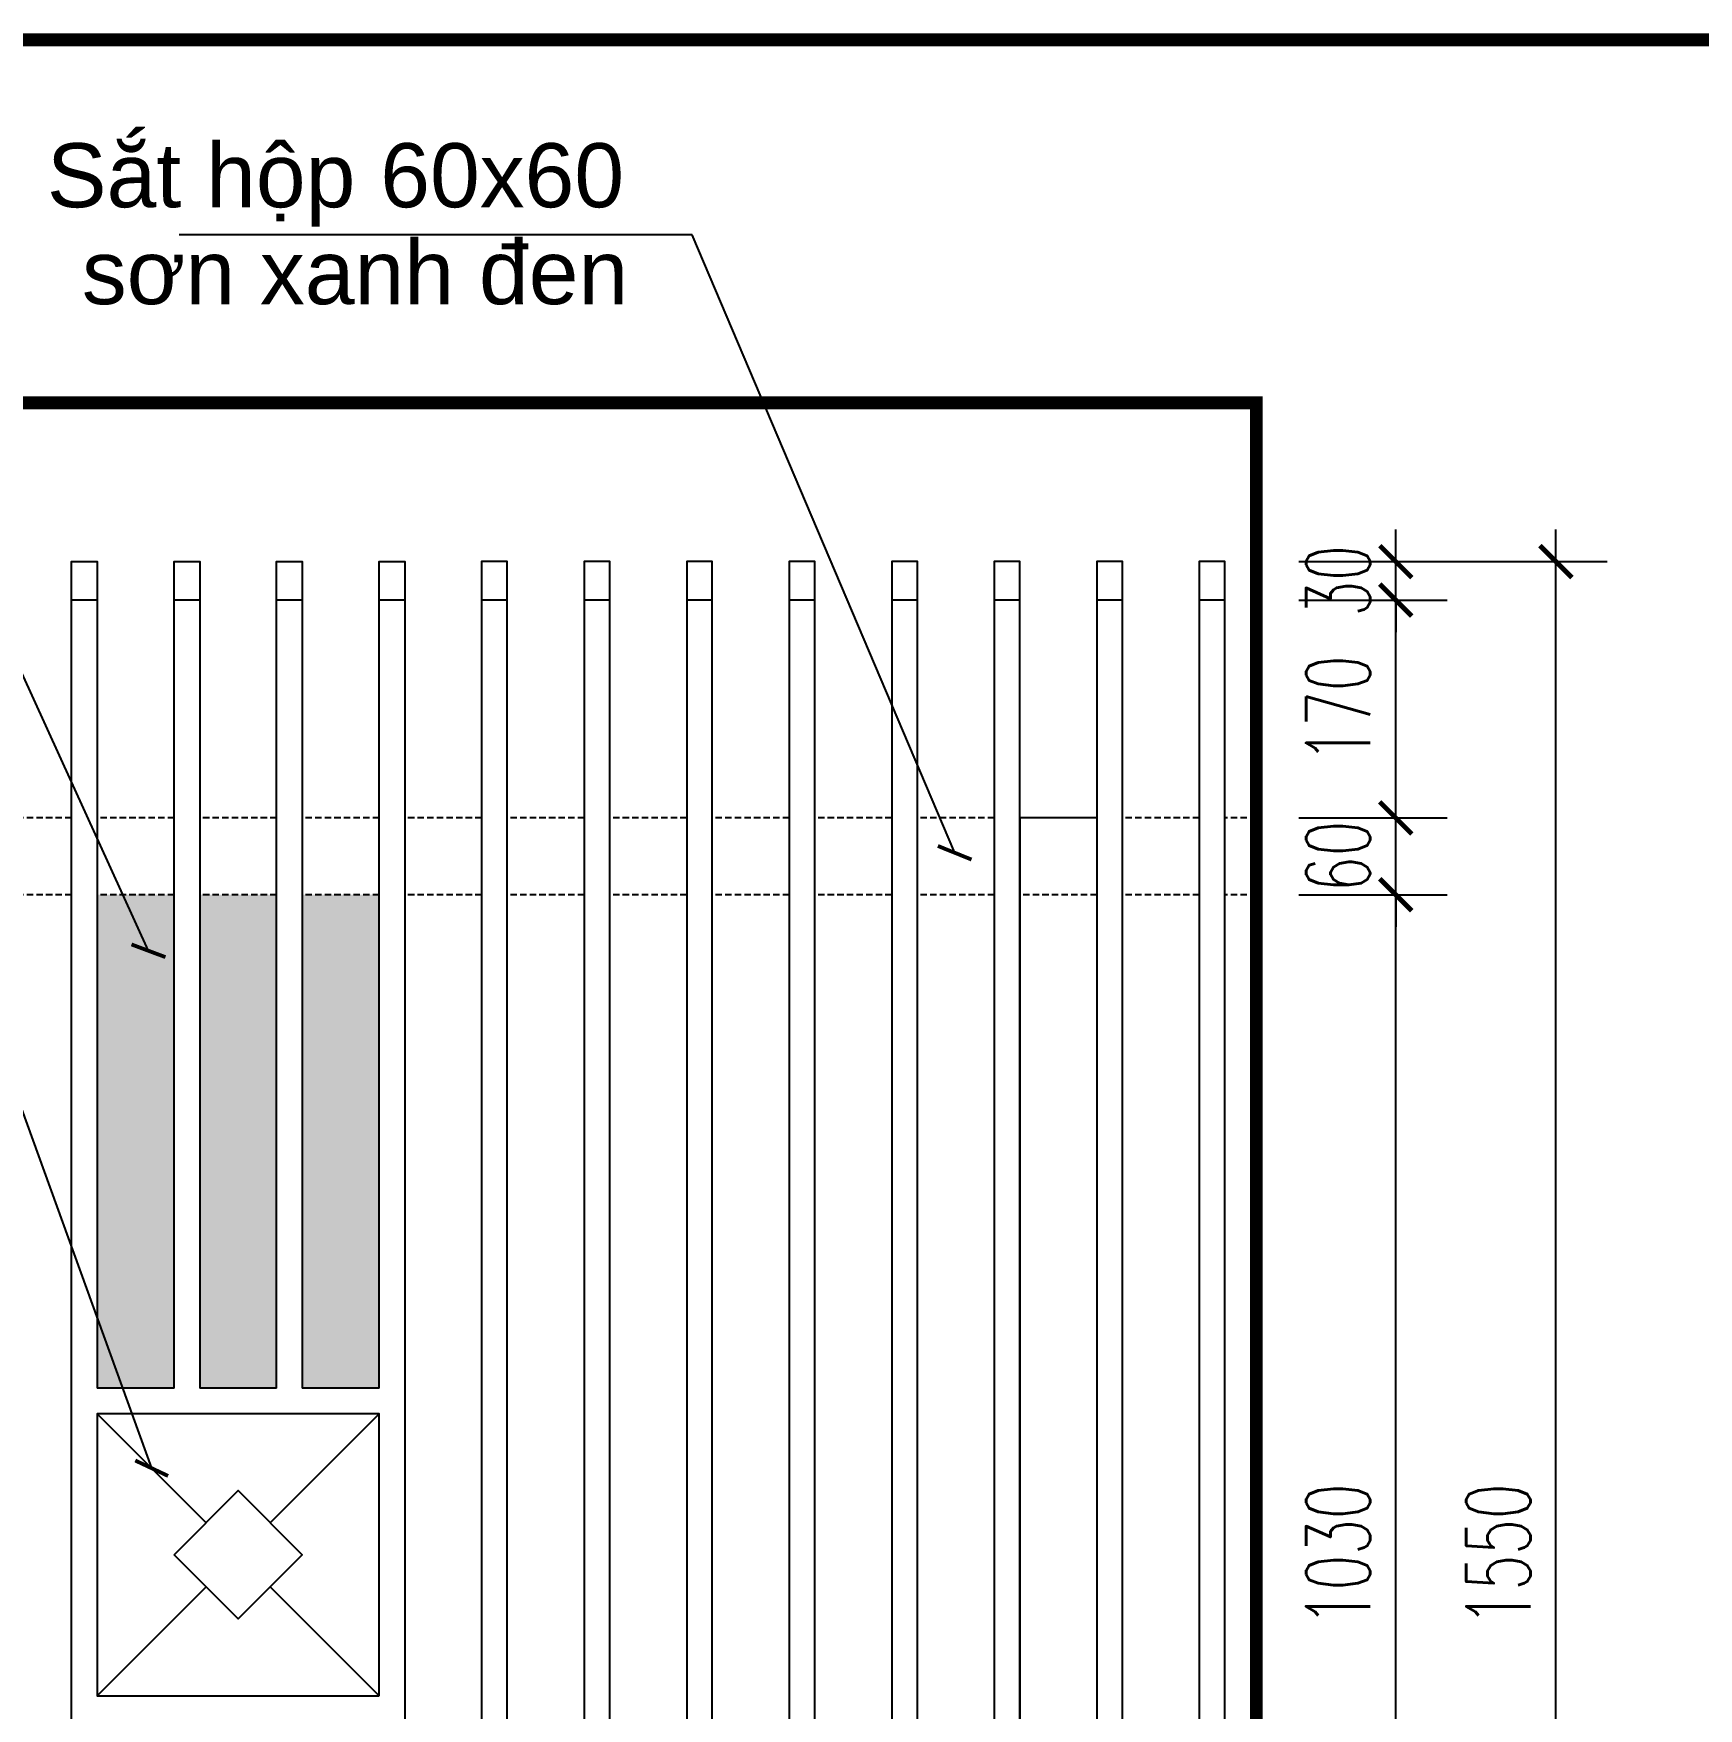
# Model space of a CAD drawing. Header units: millimetres. Extents: x -229618 to 2906, y -178063 to 96806.
# Drawn here: x -131762 to -129163, y -73465 to -70851 of the extents above; entities that cross this region are included whole.
import ezdxf

# ---------------------------------------------------------------- set-up
doc = ezdxf.new("R2010")
doc.units = ezdxf.units.MM
doc.header["$LTSCALE"] = 200
doc.header["$MEASUREMENT"] = 0
doc.header["$PDMODE"] = 3
doc.header["$PDSIZE"] = 50
doc.linetypes.add('DASHED2', pattern=[0.375, 0.25, -0.125])
doc.linetypes.add('HIDDEN', pattern=[0.375, 0.25, -0.125])
doc.layers.get('0').update_dxf_attribs({"color": 95, "linetype": 'CONTINUOUS'})
doc.layers.get('DEFPOINTS').update_dxf_attribs({"linetype": 'CONTINUOUS'})
for name, color, linetype in [('CUA', 145, 'CONTINUOUS'), ('DIM', 251, 'CONTINUOUS'), ('TEXT', 33, 'CONTINUOUS')]:
    doc.layers.add(name, color=color, linetype=linetype)
doc.layers.add('hatch', color=250, linetype='CONTINUOUS', lineweight=5)
doc.layers.add('khuat', color=8, linetype='DASHED2', lineweight=15)
doc.styles.add('Arial iso', font='vnarial_0.ttf')
doc.styles.add('Scale', font='vnsimli.shx', dxfattribs={"width": 0.65, "bigfont": 'bigfont.shx'})
doc.dimstyles.new('Scale', dxfattribs={"dimscale": 75, "dimtxt": 2, "dimasz": 1, "dimexe": 1.6, "dimexo": 0, "dimgap": 0.8, "dimtad": 1, "dimdec": 0, "dimzin": 0, "dimdsep": 46, "dimtxsty": 'Scale', "dimblk": 'ARCHTICK', "dimcen": 0.1, "dimdle": 1, "dimclrd": 256, "dimclre": 256, "dimclrt": 3, "dimadec": 0, "dimazin": 0, "dimtfac": 1, "dimtdec": 0, "dimtix": 1, "dimtmove": 2, "dimatfit": 3, "dimldrblk": 'ARCHTICK', "dimfxl": 0, "dimtolj": 1, "dimtzin": 0, "dimarcsym": 0})

# ---------------------------------------------------------------- blocks, each defined once
blk = doc.blocks.new('_ArchTick')
at = {"color": 0, "linetype": 'ByBlock', "const_width": 0.15}
blk.add_lwpolyline([(-0.5, -0.5), (0.5, 0.5)], dxfattribs=at)
blk = doc.blocks.new('*D1462')
at = {"layer": 'DEFPOINTS', "color": 0, "linetype": 'Continuous'}
for p in [(-129786.9, -72195.3), (-129635.8, -72195.3), (-129786.9, -74255.3)]:
    blk.add_point(p, dxfattribs=at)
at = {"layer": 'DIM', "linetype": 'Continuous', "lineweight": -2}
for p, q in [((-129635.8, -74305.3), (-129635.8, -72145.3)), ((-129786.9, -72195.3), (-129555.8, -72195.3)), ((-129786.9, -74255.3), (-129555.8, -74255.3))]:
    blk.add_line(p, q, dxfattribs=at)
at = {"layer": 'DIM', "linetype": 'Continuous', "lineweight": -2, "xscale": 50, "yscale": 50, "zscale": 50}
for p, rotation in [((-129635.8, -72195.3), 90), ((-129635.8, -74255.3), 270)]:
    blk.add_blockref('_ArchTick', p, dxfattribs=dict(at, rotation=rotation))
at = {"layer": 'DIM', "color": 3, "linetype": 'Continuous', "insert": (-129725.8, -73225.3), "char_height": 100, "attachment_point": 5, "rotation": 90, "style": 'Scale'}
blk.add_mtext('\\A1;1030', dxfattribs=at)
blk = doc.blocks.new('*D1463')
at = {"layer": 'DEFPOINTS', "color": 0, "linetype": 'Continuous'}
for p in [(-129786.9, -72075.3), (-129635.8, -72075.3), (-129786.9, -72195.3)]:
    blk.add_point(p, dxfattribs=at)
at = {"layer": 'DIM', "linetype": 'Continuous', "lineweight": -2}
for p, q in [((-129635.8, -72075.3), (-129635.8, -72025.3)), ((-129786.9, -72075.3), (-129555.8, -72075.3)), ((-129635.8, -72195.3), (-129635.8, -72075.3)), ((-129786.9, -72195.3), (-129555.8, -72195.3)), ((-129635.8, -72195.3), (-129635.8, -72245.3))]:
    blk.add_line(p, q, dxfattribs=at)
at = {"layer": 'DIM', "linetype": 'Continuous', "lineweight": -2, "xscale": 50, "yscale": 50, "zscale": 50}
for p, rotation in [((-129635.8, -72075.3), 270), ((-129635.8, -72195.3), 90)]:
    blk.add_blockref('_ArchTick', p, dxfattribs=dict(at, rotation=rotation))
at = {"layer": 'DIM', "color": 3, "linetype": 'Continuous', "insert": (-129725.8, -72135.3), "char_height": 100, "attachment_point": 5, "rotation": 90, "style": 'Scale'}
blk.add_mtext('\\A1;60', dxfattribs=at)
blk = doc.blocks.new('*D1464')
at = {"layer": 'DEFPOINTS', "color": 0, "linetype": 'Continuous'}
for p in [(-129786.9, -71735.3), (-129635.8, -71735.3), (-129786.9, -72075.3)]:
    blk.add_point(p, dxfattribs=at)
at = {"layer": 'DIM', "linetype": 'Continuous', "lineweight": -2}
for p, q in [((-129635.8, -72125.3), (-129635.8, -71685.3)), ((-129786.9, -71735.3), (-129555.8, -71735.3)), ((-129786.9, -72075.3), (-129555.8, -72075.3))]:
    blk.add_line(p, q, dxfattribs=at)
at = {"layer": 'DIM', "linetype": 'Continuous', "lineweight": -2, "xscale": 50, "yscale": 50, "zscale": 50}
for p, rotation in [((-129635.8, -71735.3), 90), ((-129635.8, -72075.3), 270)]:
    blk.add_blockref('_ArchTick', p, dxfattribs=dict(at, rotation=rotation))
at = {"layer": 'DIM', "color": 3, "linetype": 'Continuous', "insert": (-129725.8, -71905.3), "char_height": 100, "attachment_point": 5, "rotation": 90, "style": 'Scale'}
blk.add_mtext('\\A1;170', dxfattribs=at)
blk = doc.blocks.new('*D1465')
at = {"layer": 'DEFPOINTS', "color": 0, "linetype": 'Continuous'}
for p in [(-129786.9, -71675.3), (-129635.8, -71675.3), (-129786.9, -71735.3)]:
    blk.add_point(p, dxfattribs=at)
at = {"layer": 'DIM', "linetype": 'Continuous', "lineweight": -2}
for p, q in [((-129635.8, -71675.3), (-129635.8, -71625.3)), ((-129786.9, -71675.3), (-129555.8, -71675.3)), ((-129635.8, -71735.3), (-129635.8, -71675.3)), ((-129786.9, -71735.3), (-129555.8, -71735.3)), ((-129635.8, -71735.3), (-129635.8, -71785.3))]:
    blk.add_line(p, q, dxfattribs=at)
at = {"layer": 'DIM', "linetype": 'Continuous', "lineweight": -2, "xscale": 50, "yscale": 50, "zscale": 50}
for p, rotation in [((-129635.8, -71675.3), 270), ((-129635.8, -71735.3), 90)]:
    blk.add_blockref('_ArchTick', p, dxfattribs=dict(at, rotation=rotation))
at = {"layer": 'DIM', "color": 3, "linetype": 'Continuous', "insert": (-129725.8, -71705.3), "char_height": 100, "attachment_point": 5, "rotation": 90, "style": 'Scale'}
blk.add_mtext('\\A1;30', dxfattribs=at)
blk = doc.blocks.new('*D1468')
at = {"layer": 'DEFPOINTS', "color": 0, "linetype": 'Continuous'}
for p in [(-129786.9, -71675.3), (-129385.8, -71675.3), (-129786.9, -74775.3)]:
    blk.add_point(p, dxfattribs=at)
at = {"layer": 'DIM', "linetype": 'Continuous', "lineweight": -2}
for p, q in [((-129385.8, -74825.3), (-129385.8, -71625.3)), ((-129786.9, -71675.3), (-129305.8, -71675.3)), ((-129786.9, -74775.3), (-129305.8, -74775.3))]:
    blk.add_line(p, q, dxfattribs=at)
at = {"layer": 'DIM', "linetype": 'Continuous', "lineweight": -2, "xscale": 50, "yscale": 50, "zscale": 50}
for p, rotation in [((-129385.8, -71675.3), 90), ((-129385.8, -74775.3), 270)]:
    blk.add_blockref('_ArchTick', p, dxfattribs=dict(at, rotation=rotation))
at = {"layer": 'DIM', "color": 3, "linetype": 'Continuous', "insert": (-129475.8, -73225.3), "char_height": 100, "attachment_point": 5, "rotation": 90, "style": 'Scale'}
blk.add_mtext('\\A1;1550', dxfattribs=at)

msp = doc.modelspace()

# ---------------------------------------------------------------- hatches: boundary and pattern name
at = {"layer": 'hatch'}
h = msp.add_hatch(dxfattribs=at)
h.set_pattern_fill('HEX', color=256, scale=30, style=0)
h.set_pattern_definition([(180, (-307101.963, 55306.211), (0, 6.49519053), [3.75, -7.5]), (60, (-307101.963, 55306.211), (5.625, -3.24759526), [3.75, -7.5]), (120, (-307105.713, 55306.211), (5.625, 3.24759527), [3.75, -7.5])])
h.paths.add_polyline_path([(-131342.5, -72195.3), (-131222.5, -72195.3), (-131222.5, -72965.3), (-131342.5, -72965.3)])
h.paths.add_polyline_path([(-131502.5, -72195.3), (-131382.5, -72195.3), (-131382.5, -72965.3), (-131502.5, -72965.3)])
h.paths.add_polyline_path([(-131662.5, -72195.3), (-131542.5, -72195.3), (-131542.5, -72965.3), (-131662.5, -72965.3)])
h.paths.add_polyline_path([(-131222.5, -74255.3), (-131342.5, -74255.3), (-131342.5, -73485.3), (-131222.5, -73485.3)])
h.paths.add_polyline_path([(-131382.5, -74255.3), (-131502.5, -74255.3), (-131502.5, -73485.3), (-131382.5, -73485.3)])
h.paths.add_polyline_path([(-131542.5, -74255.3), (-131662.5, -74255.3), (-131662.5, -73485.3), (-131542.5, -73485.3)])

# ---------------------------------------------------------------- linework, layer by layer
at = {"layer": 'CUA', "linetype": 'Continuous'}
for p, q in [((-131662.5, -71735.3), (-131702.5, -71735.3)), ((-131502.5, -71735.3), (-131542.5, -71735.3)), ((-131342.5, -71735.3), (-131382.5, -71735.3)), ((-131182.5, -71735.3), (-131222.5, -71735.3)), ((-131022.5, -71735.3), (-131062.5, -71735.3)), ((-130862.5, -71735.3), (-130902.5, -71735.3)), ((-130702.5, -71735.3), (-130742.5, -71735.3)), ((-130542.5, -71735.3), (-130582.5, -71735.3)), ((-130382.5, -71735.3), (-130422.5, -71735.3)), ((-130222.5, -71735.3), (-130262.5, -71735.3)), ((-130062.5, -71735.3), (-130102.5, -71735.3)), ((-129902.5, -71735.3), (-129942.5, -71735.3)), ((-130222.5, -72075.3), (-130222.5, -74775.3)), ((-130102.5, -72075.3), (-130222.5, -72075.3)), ((-130102.5, -72075.3), (-130102.5, -74775.3)), ((-131542.5, -72965.3), (-131662.5, -72965.3)), ((-131382.5, -72965.3), (-131502.5, -72965.3)), ((-131222.5, -72965.3), (-131342.5, -72965.3)), ((-131492.5, -73175.3), (-131662.5, -73005.3)), ((-131392.5, -73175.3), (-131222.5, -73005.3)), ((-131492.5, -73275.3), (-131662.5, -73445.3)), ((-131392.5, -73275.3), (-131222.5, -73445.3))]:
    msp.add_line(p, q, dxfattribs=at)
at = {"layer": 'CUA', "linetype": 'HIDDEN', "ltscale": 0.2}
for p, q in [((-131702.5, -72075.3), (-131822.5, -72075.3)), ((-131542.5, -72075.3), (-131662.5, -72075.3)), ((-131382.5, -72075.3), (-131502.5, -72075.3)), ((-131222.5, -72075.3), (-131342.5, -72075.3)), ((-131062.5, -72075.3), (-131182.5, -72075.3)), ((-130902.5, -72075.3), (-131022.5, -72075.3)), ((-130742.5, -72075.3), (-130862.5, -72075.3)), ((-130582.5, -72075.3), (-130702.5, -72075.3)), ((-130422.5, -72075.3), (-130542.5, -72075.3)), ((-130262.5, -72075.3), (-130382.5, -72075.3)), ((-130102.5, -72075.3), (-130222.5, -72075.3)), ((-129942.5, -72075.3), (-130062.5, -72075.3)), ((-129853.3, -72075.3), (-129902.5, -72075.3)), ((-131702.5, -72195.3), (-131822.5, -72195.3)), ((-131542.5, -72195.3), (-131662.5, -72195.3)), ((-131382.5, -72195.3), (-131502.5, -72195.3)), ((-131222.5, -72195.3), (-131342.5, -72195.3)), ((-131062.5, -72195.3), (-131182.5, -72195.3)), ((-130902.5, -72195.3), (-131022.5, -72195.3)), ((-130742.5, -72195.3), (-130862.5, -72195.3)), ((-130582.5, -72195.3), (-130702.5, -72195.3)), ((-130422.5, -72195.3), (-130542.5, -72195.3)), ((-130262.5, -72195.3), (-130382.5, -72195.3)), ((-130102.5, -72195.3), (-130222.5, -72195.3)), ((-129942.5, -72195.3), (-130062.5, -72195.3)), ((-129853.3, -72195.3), (-129902.5, -72195.3))]:
    msp.add_line(p, q, dxfattribs=at)
at = {"layer": 'CUA', "linetype": 'Continuous'}
for points in [[(-131662.5, -73485.3), (-131662.5, -74675.3), (-131702.5, -74675.3), (-131702.5, -71675.3), (-131662.5, -71675.3), (-131662.5, -72965.3)], [(-131542.5, -72965.3), (-131542.5, -71675.3), (-131502.5, -71675.3), (-131502.5, -72965.3)], [(-131382.5, -72965.3), (-131382.5, -71675.3), (-131342.5, -71675.3), (-131342.5, -72965.3)], [(-131222.5, -72965.3), (-131222.5, -71675.3), (-131182.5, -71675.3), (-131182.5, -74675.3), (-131222.5, -74675.3), (-131222.5, -73485.3)], [(-131542.5, -73225.3), (-131442.5, -73125.3), (-131342.5, -73225.3), (-131442.5, -73325.3), (-131542.5, -73225.3)]]:
    msp.add_lwpolyline(points, dxfattribs=at)
for points in [[(-131022.5, -74675.3), (-131022.5, -71675.3), (-131062.5, -71675.3), (-131062.5, -74675.3)], [(-130862.5, -74675.3), (-130862.5, -71675.3), (-130902.5, -71675.3), (-130902.5, -74675.3)], [(-130702.5, -74675.3), (-130702.5, -71675.3), (-130742.5, -71675.3), (-130742.5, -74675.3)], [(-130542.5, -74675.3), (-130542.5, -71675.3), (-130582.5, -71675.3), (-130582.5, -74675.3)], [(-130382.5, -74675.3), (-130382.5, -71675.3), (-130422.5, -71675.3), (-130422.5, -74675.3)], [(-130222.5, -74675.3), (-130222.5, -71675.3), (-130262.5, -71675.3), (-130262.5, -74675.3)], [(-130062.5, -74675.3), (-130062.5, -71675.3), (-130102.5, -71675.3), (-130102.5, -74675.3)], [(-129902.5, -74675.3), (-129902.5, -71675.3), (-129942.5, -71675.3), (-129942.5, -74675.3)], [(-131222.5, -73445.3), (-131222.5, -73005.3), (-131662.5, -73005.3), (-131662.5, -73445.3)]]:
    msp.add_lwpolyline(points, close=True, dxfattribs=at)
at = {"layer": 'khuat', "color": 5, "ltscale": 2, "const_width": 20}
msp.add_lwpolyline([(-146864.7, -70861), (-128985.3, -70861)], dxfattribs=at)
msp.add_lwpolyline([(-129853.3, -71427.5), (-132843.1, -71427.5, 0.414214), (-133043.1, -71627.5), (-133043.1, -75764.7), (-130053.3, -75764.7, 0.414214), (-129853.3, -75564.7)], format="xyb", close=True, dxfattribs=at)

# ---------------------------------------------------------------- texts
at = {"layer": 'TEXT', "style": 'Arial iso'}
for s, p in [('S¾t hép 60x60', (-131741.1, -71122.3)), ('s¬n xanh ®en ', (-131686.4, -71273.5))]:
    msp.add_text(s, height=100, dxfattribs=at).set_placement(p)

# ---------------------------------------------------------------- dimensions: what is measured, and where the dimension line sits
at = {"layer": 'DIM', "linetype": 'Continuous'}
for base, p1, p2, picture, middle in [((-129635.8, -71675.3), (-129786.9, -71735.3), (-129786.9, -71675.3), '*D1465', (-129725.8, -71705.3)), ((-129385.8, -71675.3), (-129786.9, -74775.3), (-129786.9, -71675.3), '*D1468', (-129475.8, -73225.3)), ((-129635.8, -71735.3), (-129786.9, -72075.3), (-129786.9, -71735.3), '*D1464', (-129725.8, -71905.3)), ((-129635.8, -72075.3), (-129786.9, -72195.3), (-129786.9, -72075.3), '*D1463', (-129725.8, -72135.3)), ((-129635.8, -72195.3), (-129786.9, -74255.3), (-129786.9, -72195.3), '*D1462', (-129725.8, -73225.3))]:
    dim = msp.add_linear_dim(base=base, p1=p1, p2=p2, angle=90, dimstyle='Scale', override={"dimscale": 50, "dimlfac": 0.5}, dxfattribs=at)
    dim.commit()
    dim.dimension.update_dxf_attribs({"geometry": picture, "text_midpoint": middle})

# ---------------------------------------------------------------- leaders
at = {"layer": 'DIM'}
for points in [[(-131582.5, -72282.7), (-132092.1, -71165.4), (-133655.2, -71165.4)], [(-130324.2, -72129.7), (-130733.7, -71165.4), (-131534.5, -71165.4)], [(-131577.5, -73090.3), (-131799.7, -72474.6), (-134294.5, -72474.6)]]:
    msp.add_leader(points, dimstyle='Scale', override={"dimscale": 40, "dimgap": 0.7, "dimtad": 0}, dxfattribs=at)

doc.saveas('drawing.dxf')
